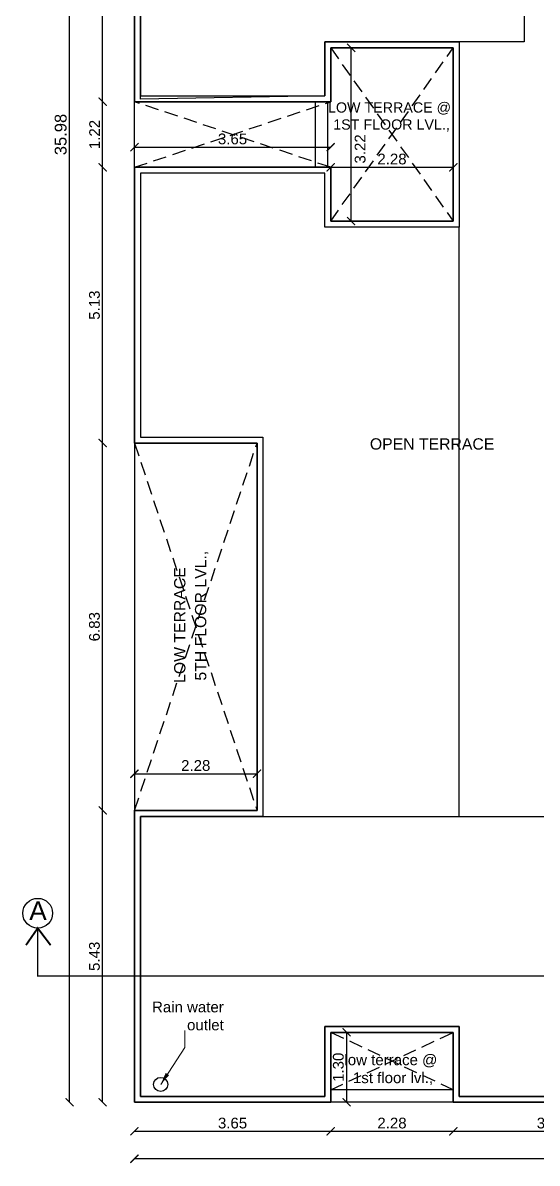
# Model space of a CAD drawing. Header units: metres. Extents: x 2130 to 3135, y 5414 to 5819.
# Drawn here: x 2935.08 to 2944.64, y 5612.15 to 5633.35 of the extents above; entities that cross this region are included whole.
import ezdxf
from ezdxf.enums import TextEntityAlignment as Align

# ---------------------------------------------------------------- set-up
doc = ezdxf.new("R2010")
doc.units = ezdxf.units.M
doc.header["$MEASUREMENT"] = 0
doc.header["$PDMODE"] = 34
for name, pattern in [('HIDDEN', [0.375, 0.25, -0.125]), ('HIDDENX2', [0.75, 0.5, -0.25]), ('PHANTOM2', [1.25, 0.625, -0.125, 0.125, -0.125, 0.125, -0.125])]:
    doc.linetypes.add(name, pattern=pattern)
doc.layers.get('0').update_dxf_attribs({"lineweight": 18})
doc.layers.get('Defpoints').update_dxf_attribs({"lineweight": 18})
for name, color, linetype in [('BLK_1_FLR_6_ROOF_AREA', 54, 'Continuous'), ('BLK_1_TERRACESERVICE_UTILITYDISTANCE', 1, 'Continuous'), ('DIM', 8, 'Continuous'), ('ROOM NAME TXT', 1, 'Continuous'), ('SOLAR_PANEL', 3, 'Continuous'), ('WALL', 2, 'Continuous'), ('WIN', 5, 'Continuous')]:
    doc.layers.add(name, color=color, linetype=linetype)
doc.layers.add('text', color=7, linetype='Continuous', lineweight=25)
doc.styles.add('A1', font='arial.ttf')
doc.styles.add('R1', font='arial.ttf')
doc.styles.get("Standard").update_dxf_attribs({"font": 'arial.ttf'})
doc.dimstyles.new('DIM-CMDA', dxfattribs={"dimtxt": 0.2, "dimasz": 0.15, "dimexe": 0.05, "dimexo": 0.0625, "dimgap": 0.05, "dimtad": 1, "dimzin": 1, "dimdsep": 46, "dimtxsty": 'R1', "dimblk": 'ARCHTICK', "dimcen": 0.09, "dimse1": 1, "dimse2": 1, "dimclrd": 8, "dimclre": 8, "dimadec": 0, "dimazin": 0, "dimtm": 1e-09, "dimtfac": 1, "dimtofl": 0, "dimtmove": 2, "dimatfit": 3, "dimfxl": 0, "dimtolj": 1, "dimtzin": 0, "dimlwd": -1, "dimlwe": -1, "dimarcsym": 0})
doc.dimstyles.get("Standard").update_dxf_attribs({"dimtxt": 0.2, "dimasz": 0.125, "dimexe": 3, "dimexo": 6, "dimgap": 0.05, "dimtad": 1, "dimdec": 1, "dimzin": 11, "dimdsep": 46, "dimtxsty": 'Standard', "dimcen": 2.5, "dimdle": 3, "dimclrd": 4, "dimclre": 8, "dimclrt": 1, "dimadec": 0, "dimazin": 0, "dimtfac": 0.5, "dimtdec": 1, "dimtix": 1, "dimtmove": 0, "dimatfit": 3, "dimfxl": 0, "dimlwd": 15, "dimarcsym": 0})

# ---------------------------------------------------------------- blocks, each defined once
blk = doc.blocks.new('_ArchTick')
at = {"color": 0, "linetype": 'ByBlock', "const_width": 0.15}
blk.add_lwpolyline([(-0.5, -0.5), (0.5, 0.5)], dxfattribs=at)
blk = doc.blocks.new('*D409')
at = {"layer": 'Defpoints', "color": 0}
for p in [(2935.944, 5649.267), (2938.977, 5649.267), (2938.035, 5613.287)]:
    blk.add_point(p, dxfattribs=at)
at = {"layer": 'DIM', "color": 8}
blk.add_line((2935.944, 5613.287), (2935.944, 5649.267), dxfattribs=at)
at = {"layer": 'DIM', "color": 8, "xscale": 0.15, "yscale": 0.15, "zscale": 0.15}
for p, rotation in [((2935.944, 5649.267), 90), ((2935.944, 5613.287), 270)]:
    blk.add_blockref('_ArchTick', p, dxfattribs=dict(at, rotation=rotation))
at = {"layer": 'DIM', "color": 2, "insert": (2935.781, 5631.277), "char_height": 0.22, "attachment_point": 5, "rotation": 90, "style": 'R1'}
blk.add_mtext('\\A1;35.98', dxfattribs=at)
blk = doc.blocks.new('*D416')
at = {"layer": 'Defpoints', "color": 0}
for p in [(2936.561, 5618.712), (2938.117, 5618.712), (2938.035, 5613.287)]:
    blk.add_point(p, dxfattribs=at)
at = {"layer": 'DIM', "color": 8}
blk.add_line((2936.561, 5613.287), (2936.561, 5618.712), dxfattribs=at)
at = {"layer": 'DIM', "color": 8, "xscale": 0.15, "yscale": 0.15, "zscale": 0.15}
for p, rotation in [((2936.561, 5618.712), 90), ((2936.561, 5613.287), 270)]:
    blk.add_blockref('_ArchTick', p, dxfattribs=dict(at, rotation=rotation))
at = {"layer": 'DIM', "color": 4, "insert": (2936.409, 5616), "char_height": 0.2, "attachment_point": 5, "rotation": 90, "style": 'R1'}
blk.add_mtext('\\A1;5.43', dxfattribs=at)
blk = doc.blocks.new('*D417')
at = {"layer": 'Defpoints', "color": 0}
for p in [(2936.561, 5631.887), (2938.809, 5631.887), (2939.248, 5630.667)]:
    blk.add_point(p, dxfattribs=at)
at = {"layer": 'DIM', "color": 8}
blk.add_line((2936.561, 5630.667), (2936.561, 5631.887), dxfattribs=at)
at = {"layer": 'DIM', "color": 8, "xscale": 0.15, "yscale": 0.15, "zscale": 0.15}
for p, rotation in [((2936.561, 5631.887), 90), ((2936.561, 5630.667), 270)]:
    blk.add_blockref('_ArchTick', p, dxfattribs=dict(at, rotation=rotation))
at = {"layer": 'DIM', "color": 4, "insert": (2936.411, 5631.277), "char_height": 0.2, "attachment_point": 5, "rotation": 90, "style": 'R1'}
blk.add_mtext('\\A1;1.22', dxfattribs=at)
blk = doc.blocks.new('*D418')
at = {"layer": 'Defpoints', "color": 0}
for p in [(2936.561, 5637.012), (2938.117, 5637.012), (2938.809, 5631.887)]:
    blk.add_point(p, dxfattribs=at)
at = {"layer": 'DIM', "color": 8}
blk.add_line((2936.561, 5631.887), (2936.561, 5637.012), dxfattribs=at)
at = {"layer": 'DIM', "color": 8, "xscale": 0.15, "yscale": 0.15, "zscale": 0.15}
for p, rotation in [((2936.561, 5637.012), 90), ((2936.561, 5631.887), 270)]:
    blk.add_blockref('_ArchTick', p, dxfattribs=dict(at, rotation=rotation))
at = {"layer": 'DIM', "color": 4, "insert": (2936.409, 5634.45), "char_height": 0.2, "attachment_point": 5, "rotation": 90, "style": 'R1'}
blk.add_mtext('\\A1;5.13', dxfattribs=at)
blk = doc.blocks.new('*D419')
at = {"layer": 'Defpoints', "color": 0}
for p in [(2937.152, 5614.032), (2940.802, 5613.937), (2940.802, 5612.747)]:
    blk.add_point(p, dxfattribs=at)
at = {"layer": 'DIM', "color": 8}
blk.add_line((2937.152, 5612.747), (2940.802, 5612.747), dxfattribs=at)
at = {"layer": 'DIM', "color": 8, "xscale": 0.15, "yscale": 0.15, "zscale": 0.15, "rotation": 180}
blk.add_blockref('_ArchTick', (2937.152, 5612.747), dxfattribs=at)
at = {"layer": 'DIM', "color": 8, "xscale": 0.15, "yscale": 0.15, "zscale": 0.15}
blk.add_blockref('_ArchTick', (2940.802, 5612.747), dxfattribs=at)
at = {"layer": 'DIM', "color": 4, "insert": (2938.977, 5612.899), "char_height": 0.2, "attachment_point": 5, "style": 'R1'}
blk.add_mtext('\\A1;3.65', dxfattribs=at)
blk = doc.blocks.new('*D420')
at = {"layer": 'Defpoints', "color": 0}
for p in [(2940.802, 5613.937), (2943.082, 5613.937), (2943.082, 5612.747)]:
    blk.add_point(p, dxfattribs=at)
at = {"layer": 'DIM', "color": 8}
blk.add_line((2940.802, 5612.747), (2943.082, 5612.747), dxfattribs=at)
at = {"layer": 'DIM', "color": 8, "xscale": 0.15, "yscale": 0.15, "zscale": 0.15, "rotation": 180}
blk.add_blockref('_ArchTick', (2940.802, 5612.747), dxfattribs=at)
at = {"layer": 'DIM', "color": 8, "xscale": 0.15, "yscale": 0.15, "zscale": 0.15}
blk.add_blockref('_ArchTick', (2943.082, 5612.747), dxfattribs=at)
at = {"layer": 'DIM', "color": 4, "insert": (2941.942, 5612.899), "char_height": 0.2, "attachment_point": 5, "style": 'R1'}
blk.add_mtext('\\A1;2.28', dxfattribs=at)
blk = doc.blocks.new('*D421')
at = {"layer": 'Defpoints', "color": 0}
for p in [(2946.732, 5614.036), (2943.082, 5613.937), (2946.732, 5612.747)]:
    blk.add_point(p, dxfattribs=at)
at = {"layer": 'DIM', "color": 8}
blk.add_line((2943.082, 5612.747), (2946.732, 5612.747), dxfattribs=at)
at = {"layer": 'DIM', "color": 8, "xscale": 0.15, "yscale": 0.15, "zscale": 0.15, "rotation": 180}
blk.add_blockref('_ArchTick', (2943.082, 5612.747), dxfattribs=at)
at = {"layer": 'DIM', "color": 8, "xscale": 0.15, "yscale": 0.15, "zscale": 0.15}
blk.add_blockref('_ArchTick', (2946.732, 5612.747), dxfattribs=at)
at = {"layer": 'DIM', "color": 4, "insert": (2944.907, 5612.899), "char_height": 0.2, "attachment_point": 5, "style": 'R1'}
blk.add_mtext('\\A1;3.65', dxfattribs=at)
blk = doc.blocks.new('*D426')
at = {"layer": 'Defpoints', "color": 0}
for p in [(2937.152, 5614.032), (2959.952, 5613.808), (2937.152, 5612.237)]:
    blk.add_point(p, dxfattribs=at)
at = {"layer": 'DIM', "color": 8}
blk.add_line((2959.952, 5612.237), (2937.152, 5612.237), dxfattribs=at)
at = {"layer": 'DIM', "color": 8, "xscale": 0.15, "yscale": 0.15, "zscale": 0.15, "rotation": 180}
blk.add_blockref('_ArchTick', (2937.152, 5612.237), dxfattribs=at)
at = {"layer": 'DIM', "color": 8, "xscale": 0.15, "yscale": 0.15, "zscale": 0.15}
blk.add_blockref('_ArchTick', (2959.952, 5612.237), dxfattribs=at)
at = {"layer": 'DIM', "color": 2, "insert": (2948.552, 5612.4), "char_height": 0.22, "attachment_point": 5, "style": 'R1'}
blk.add_mtext('\\A1;22.80', dxfattribs=at)
blk = doc.blocks.new('*D435')
at = {"layer": 'Defpoints', "color": 0}
for p in [(2936.561, 5625.542), (2937.957, 5625.542), (2938.117, 5618.712)]:
    blk.add_point(p, dxfattribs=at)
at = {"layer": 'DIM', "color": 8}
blk.add_line((2936.561, 5618.712), (2936.561, 5625.542), dxfattribs=at)
at = {"layer": 'DIM', "color": 8, "xscale": 0.15, "yscale": 0.15, "zscale": 0.15}
for p, rotation in [((2936.561, 5625.542), 90), ((2936.561, 5618.712), 270)]:
    blk.add_blockref('_ArchTick', p, dxfattribs=dict(at, rotation=rotation))
at = {"layer": 'DIM', "color": 4, "insert": (2936.409, 5622.127), "char_height": 0.2, "attachment_point": 5, "rotation": 90, "style": 'R1'}
blk.add_mtext('\\A1;6.83', dxfattribs=at)
blk = doc.blocks.new('*D436')
at = {"layer": 'Defpoints', "color": 0}
for p in [(2936.561, 5630.667), (2939.481, 5630.667), (2937.957, 5625.542)]:
    blk.add_point(p, dxfattribs=at)
at = {"layer": 'DIM', "color": 8}
blk.add_line((2936.561, 5625.542), (2936.561, 5630.667), dxfattribs=at)
at = {"layer": 'DIM', "color": 8, "xscale": 0.15, "yscale": 0.15, "zscale": 0.15}
for p, rotation in [((2936.561, 5630.667), 90), ((2936.561, 5625.542), 270)]:
    blk.add_blockref('_ArchTick', p, dxfattribs=dict(at, rotation=rotation))
at = {"layer": 'DIM', "color": 4, "insert": (2936.409, 5628.105), "char_height": 0.2, "attachment_point": 5, "rotation": 90, "style": 'R1'}
blk.add_mtext('\\A1;5.13', dxfattribs=at)
blk = doc.blocks.new('*D437')
at = {"layer": 'Defpoints', "color": 0}
for p in [(2937.152, 5630.958), (2940.802, 5631.042), (2940.802, 5630.667)]:
    blk.add_point(p, dxfattribs=at)
at = {"layer": 'DIM', "color": 8}
blk.add_line((2937.152, 5631.042), (2940.802, 5631.042), dxfattribs=at)
at = {"layer": 'DIM', "color": 8, "xscale": 0.15, "yscale": 0.15, "zscale": 0.15, "rotation": 180}
blk.add_blockref('_ArchTick', (2937.152, 5631.042), dxfattribs=at)
at = {"layer": 'DIM', "color": 8, "xscale": 0.15, "yscale": 0.15, "zscale": 0.15}
blk.add_blockref('_ArchTick', (2940.802, 5631.042), dxfattribs=at)
at = {"layer": 'DIM', "color": 0, "insert": (2938.977, 5631.194), "char_height": 0.2, "attachment_point": 5, "style": 'R1'}
blk.add_mtext('\\A1;3.65', dxfattribs=at)
blk = doc.blocks.new('*D438')
at = {"layer": 'Defpoints', "color": 0}
for p in [(2943.082, 5631.119), (2940.802, 5630.545), (2943.082, 5630.667)]:
    blk.add_point(p, dxfattribs=at)
at = {"layer": 'DIM', "color": 8}
blk.add_line((2940.802, 5630.667), (2943.082, 5630.667), dxfattribs=at)
at = {"layer": 'DIM', "color": 8, "xscale": 0.15, "yscale": 0.15, "zscale": 0.15, "rotation": 180}
blk.add_blockref('_ArchTick', (2940.802, 5630.667), dxfattribs=at)
at = {"layer": 'DIM', "color": 8, "xscale": 0.15, "yscale": 0.15, "zscale": 0.15}
blk.add_blockref('_ArchTick', (2943.082, 5630.667), dxfattribs=at)
at = {"layer": 'DIM', "color": 0, "insert": (2941.942, 5630.82), "char_height": 0.2, "attachment_point": 5, "style": 'R1'}
blk.add_mtext('\\A1;2.28', dxfattribs=at)
blk = doc.blocks.new('*D439')
at = {"layer": 'Defpoints', "color": 0}
for p in [(2941.067, 5632.887), (2941.182, 5632.887), (2940.987, 5629.667)]:
    blk.add_point(p, dxfattribs=at)
at = {"layer": 'DIM', "color": 8}
blk.add_line((2941.182, 5629.667), (2941.182, 5632.887), dxfattribs=at)
at = {"layer": 'DIM', "color": 8, "xscale": 0.15, "yscale": 0.15, "zscale": 0.15}
for p, rotation in [((2941.182, 5632.887), 90), ((2941.182, 5629.667), 270)]:
    blk.add_blockref('_ArchTick', p, dxfattribs=dict(at, rotation=rotation))
at = {"layer": 'DIM', "color": 0, "insert": (2941.351, 5631.009), "char_height": 0.2, "attachment_point": 5, "rotation": 90, "style": 'R1'}
blk.add_mtext('\\A1;3.22', dxfattribs=at)
blk = doc.blocks.new('*D453')
at = {"layer": 'Defpoints', "color": 0}
for p in [(2940.963, 5614.587), (2940.963, 5613.287), (2941.097, 5613.287)]:
    blk.add_point(p, dxfattribs=at)
at = {"layer": 'DIM', "color": 8}
blk.add_line((2941.097, 5614.587), (2941.097, 5613.287), dxfattribs=at)
at = {"layer": 'DIM', "color": 8, "xscale": 0.15, "yscale": 0.15, "zscale": 0.15}
for p, rotation in [((2941.097, 5614.587), 90), ((2941.097, 5613.287), 270)]:
    blk.add_blockref('_ArchTick', p, dxfattribs=dict(at, rotation=rotation))
at = {"layer": 'DIM', "color": 0, "insert": (2940.945, 5613.937), "char_height": 0.2, "attachment_point": 5, "rotation": 90, "style": 'R1'}
blk.add_mtext('\\A1;1.30', dxfattribs=at)
blk = doc.blocks.new('*D729')
at = {"layer": 'Defpoints', "color": 0}
for p in [(2939.432, 5619.394), (2937.152, 5618.712), (2939.432, 5618.712)]:
    blk.add_point(p, dxfattribs=at)
at = {"layer": 'DIM', "color": 8}
blk.add_line((2937.152, 5619.394), (2939.432, 5619.394), dxfattribs=at)
at = {"layer": 'DIM', "color": 8, "xscale": 0.15, "yscale": 0.15, "zscale": 0.15, "rotation": 180}
blk.add_blockref('_ArchTick', (2937.152, 5619.394), dxfattribs=at)
at = {"layer": 'DIM', "color": 8, "xscale": 0.15, "yscale": 0.15, "zscale": 0.15}
blk.add_blockref('_ArchTick', (2939.432, 5619.394), dxfattribs=at)
at = {"layer": 'DIM', "color": 0, "insert": (2938.292, 5619.546), "char_height": 0.2, "attachment_point": 5, "style": 'R1'}
blk.add_mtext('\\A1;2.28', dxfattribs=at)
blk = doc.blocks.new('*D496')
at = {"layer": 'BLK_1_TERRACESERVICE_UTILITYDISTANCE', "color": 8, "lineweight": -2}
for p, q in [((2937.262, 5633.937), (2937.262, 5636.937)), ((2939.782, 5633.937), (2939.782, 5636.937))]:
    blk.add_line(p, q, dxfattribs=at)
at = {"layer": 'BLK_1_TERRACESERVICE_UTILITYDISTANCE', "color": 4, "lineweight": 15}
blk.add_line((2939.657, 5633.937), (2937.387, 5633.937), dxfattribs=at)
at = {"layer": 'BLK_1_TERRACESERVICE_UTILITYDISTANCE', "color": 4}
for points in [[(2937.387, 5633.958), (2937.387, 5633.916), (2937.262, 5633.937)], [(2939.657, 5633.958), (2939.657, 5633.916), (2939.782, 5633.937)]]:
    blk.add_solid(points, dxfattribs=at)
at = {"layer": 'Defpoints', "color": 0}
for p in [(2937.262, 5633.937), (2939.782, 5633.937), (2937.262, 5631.937)]:
    blk.add_point(p, dxfattribs=at)
at = {"layer": 'BLK_1_TERRACESERVICE_UTILITYDISTANCE', "color": 1, "insert": (2938.522, 5634.089), "char_height": 0.2, "attachment_point": 5}
blk.add_mtext('2.5', dxfattribs=at)

msp = doc.modelspace()

# ---------------------------------------------------------------- linework, layer by layer
at = {"layer": 'BLK_1_FLR_6_ROOF_AREA'}
msp.add_lwpolyline([(2946.732, 5613.287), (2943.082, 5613.287), (2943.082, 5614.587), (2940.802, 5614.587), (2940.802, 5613.287), (2937.152, 5613.287), (2937.152, 5618.712), (2939.432, 5618.712), (2939.432, 5625.542), (2937.152, 5625.542), (2937.152, 5630.667), (2940.802, 5630.667), (2940.802, 5629.667), (2943.082, 5629.667), (2943.082, 5632.887), (2940.802, 5632.887), (2940.802, 5631.887), (2937.152, 5631.887), (2937.152, 5637.012)], dxfattribs=at)
at = {"layer": 'ROOM NAME TXT', "color": 7, "linetype": 'HIDDENX2', "ltscale": 6, "const_width": 0.0356}
msp.add_lwpolyline([(2935.593, 5616.207), (2935.353, 5616.523), (2935.135, 5616.208)], dxfattribs=at)
at = {"layer": 'SOLAR_PANEL', "color": 3}
for points in [[(2937.262, 5631.937), (2937.262, 5636.902), (2939.542, 5636.902), (2939.542, 5640.432), (2944.402, 5640.432), (2944.402, 5632.997), (2940.692, 5632.997), (2940.692, 5631.997)], [(2939.542, 5618.602), (2943.192, 5618.602), (2943.192, 5629.557), (2940.692, 5629.557), (2940.692, 5630.557), (2937.262, 5630.557), (2937.262, 5625.652), (2939.542, 5625.652)], [(2946.622, 5613.397), (2943.192, 5613.397), (2943.192, 5614.697), (2940.692, 5614.697), (2940.692, 5613.397), (2937.262, 5613.397), (2937.262, 5618.602), (2946.502, 5618.602), (2946.502, 5617.957), (2946.622, 5617.957)]]:
    msp.add_lwpolyline(points, close=True, dxfattribs=at)
at = {"layer": 'text', "color": 7, "linetype": 'PHANTOM2', "const_width": 0.025}
msp.add_lwpolyline([(2961.82, 5616.523), (2961.82, 5615.637), (2935.353, 5615.637), (2935.353, 5616.523)], dxfattribs=at)
at = {"layer": 'text', "color": 7}
msp.add_circle((2935.353, 5616.801), 0.277, dxfattribs=at)
at = {"layer": 'WALL', "color": 8, "linetype": 'HIDDEN'}
for p, q in [((2940.802, 5632.887), (2943.082, 5629.667)), ((2940.802, 5629.667), (2943.082, 5632.887)), ((2937.152, 5630.667), (2940.802, 5631.887)), ((2940.802, 5630.667), (2937.152, 5631.887)), ((2937.152, 5618.712), (2939.432, 5625.542)), ((2937.152, 5625.542), (2939.432, 5618.712)), ((2940.802, 5613.517), (2943.082, 5614.587)), ((2943.082, 5613.517), (2940.802, 5614.587))]:
    msp.add_line(p, q, dxfattribs=at)
at = {"layer": 'WALL', "color": 8}
for p, q in [((2937.152, 5630.667), (2937.152, 5631.887)), ((2943.082, 5613.517), (2940.802, 5613.517)), ((2943.082, 5613.287), (2940.802, 5613.287))]:
    msp.add_line(p, q, dxfattribs=at)
at = {"layer": 'WALL', "color": 5}
msp.add_line((2937.152, 5625.542), (2937.152, 5618.712), dxfattribs=at)
at = {"layer": 'WALL', "color": 1}
for points in [[(2946.612, 5640.432), (2939.542, 5640.432), (2939.542, 5636.902), (2937.262, 5636.902), (2937.262, 5631.997), (2940.692, 5631.997), (2940.692, 5632.997), (2943.192, 5632.997), (2943.192, 5629.557), (2940.692, 5629.557), (2940.692, 5630.557), (2937.262, 5630.557), (2937.262, 5625.652), (2939.542, 5625.652), (2939.542, 5618.602), (2937.262, 5618.602), (2937.262, 5613.397), (2940.692, 5613.397), (2940.692, 5614.697), (2943.192, 5614.697), (2943.192, 5613.397), (2946.622, 5613.397), (2946.622, 5617.957)], [(2937.152, 5637.012), (2937.152, 5631.887), (2940.802, 5631.887), (2940.802, 5632.887), (2943.082, 5632.887), (2943.082, 5629.667), (2940.802, 5629.667), (2940.802, 5630.667), (2937.152, 5630.667), (2937.152, 5625.542), (2939.432, 5625.542), (2939.432, 5618.712), (2937.152, 5618.712), (2937.152, 5613.287), (2940.802, 5613.287), (2940.802, 5614.587), (2943.082, 5614.587), (2943.082, 5613.287), (2946.732, 5613.287), (2946.732, 5617.957)]]:
    msp.add_lwpolyline(points, dxfattribs=at)
at = {"layer": 'WALL', "color": 8}
for points in [[(2940.522, 5630.667), (2940.522, 5631.887)], [(2940.752, 5630.667), (2940.752, 5631.887)]]:
    msp.add_lwpolyline(points, dxfattribs=at)
at = {"layer": 'WIN', "color": 5}
msp.add_circle((2937.64, 5613.619), 0.131, dxfattribs=at)

# ---------------------------------------------------------------- texts
at = {"layer": 'text', "style": 'A1'}
msp.add_text('OPEN TERRACE', height=0.21, dxfattribs=at).set_placement((2941.531, 5625.42))
msp.add_text('5TH FLOOR LVL.,', height=0.21, rotation=90, dxfattribs=at).set_placement((2938.383, 5622.332), align=Align.MIDDLE_CENTER)
msp.add_text('LOW TERRACE', height=0.21, rotation=90, dxfattribs=at).set_placement((2938.1, 5621.082))
at = {"layer": 'text', "color": 7, "style": 'A1'}
msp.add_text('A', height=0.35, dxfattribs=at).set_placement((2935.195, 5616.673))
at = {"layer": 'text', "style": 'A1'}
for s, insert, char_height, width, attachment_point in [('LOW TERRACE @  1ST FLOOR LVL.,', (2941.934, 5631.875), 0.19, 2.56087, 2), ('Rain water outlet', (2938.814, 5614.622), 0.2, 1.40252, 9), ('low terrace @  1st floor lvl.,', (2941.961, 5614.176), 0.2, 2.21841, 2)]:
    msp.add_mtext(s, dxfattribs=dict(at, insert=insert, char_height=char_height, width=width, attachment_point=attachment_point))

# ---------------------------------------------------------------- dimensions: what is measured, and where the dimension line sits
at = {"layer": 'BLK_1_TERRACESERVICE_UTILITYDISTANCE', "color": 3}
dim = msp.add_linear_dim(base=(2937.262, 5633.937), p1=(2939.782, 5633.937), p2=(2937.262, 5631.937), dimstyle='Standard', override={"dimscale": 1}, dxfattribs=at)
dim.commit()
dim.dimension.update_dxf_attribs({"geometry": '*D496', "text_midpoint": (2938.522, 5634.089)})
at = {"layer": 'DIM', "color": 7}
for base, p1, p2, angle, override, picture, middle in [((2935.944, 5649.267), (2938.035, 5613.287), (2938.977, 5649.267), 90, {"dimtxt": 0.22, "dimpost": '\\X', "dimclrt": 2}, '*D409', (2935.781, 5631.277)), ((2936.561033114, 5637.012470721), (2938.809261672, 5631.887470721), (2938.117022136, 5637.012470721), 90, {"dimpost": '\\X', "dimclrt": 4}, '*D418', (2936.408850304, 5634.449970721)), ((2936.561, 5631.887), (2939.248, 5630.667), (2938.809, 5631.887), 90, {"dimpost": '\\X', "dimclrt": 4}, '*D417', (2936.411, 5631.277)), ((2936.561033114, 5630.667470721), (2937.957372282, 5625.542470721), (2939.481205072, 5630.667470721), 90, {"dimpost": '\\X', "dimclrt": 4}, '*D436', (2936.408850304, 5628.104970721)), ((2936.561, 5625.542), (2938.117, 5618.712), (2937.957, 5625.542), 90, {"dimpost": '\\X', "dimclrt": 4}, '*D435', (2936.409, 5622.127)), ((2936.561033114, 5618.712470721), (2938.03490143, 5613.287470721), (2938.117022136, 5618.712470721), 90, {"dimpost": '\\X', "dimclrt": 4}, '*D416', (2936.408850304, 5615.999970721)), ((2941.097, 5613.287), (2940.963, 5614.587), (2940.963, 5613.287), 270, {"dimpost": '\\X'}, '*D453', (2940.945, 5613.937))]:
    dim = msp.add_linear_dim(base=base, p1=p1, p2=p2, angle=angle, dimstyle='DIM-CMDA', override=override, dxfattribs=at)
    dim.commit()
    dim.dimension.update_dxf_attribs({"geometry": picture, "text_midpoint": middle})
dim = msp.add_linear_dim(base=(2941.182, 5632.887), p1=(2940.987, 5629.667), p2=(2941.067, 5632.887), angle=90, dimstyle='DIM-CMDA', override={"dimpost": '\\X'}, dxfattribs=at)
dim.commit()
dim.dimension.update_dxf_attribs({"geometry": '*D439', "text_midpoint": (2941.351, 5631.009), "dimtype": 160})
for base, p1, p2, override, picture, middle in [((2940.802, 5631.042), (2937.152, 5630.958), (2940.802, 5630.667), {"dimpost": '\\X'}, '*D437', (2938.977, 5631.194)), ((2943.082, 5630.667), (2940.802, 5630.545), (2943.082, 5631.119), {"dimpost": '\\X'}, '*D438', (2941.942, 5630.82)), ((2939.432, 5619.394), (2937.152, 5618.712), (2939.432, 5618.712), {"dimpost": '\\X'}, '*D729', (2938.292, 5619.546)), ((2940.802, 5612.747), (2937.152, 5614.032), (2940.802, 5613.937), {"dimpost": '\\X', "dimclrt": 4}, '*D419', (2938.977, 5612.899)), ((2937.152, 5612.237), (2959.952, 5613.808), (2937.152, 5614.032), {"dimtxt": 0.22, "dimpost": '\\X', "dimclrt": 2}, '*D426', (2948.552, 5612.4)), ((2946.732, 5612.747), (2943.082, 5613.937), (2946.732, 5614.036), {"dimpost": '\\X', "dimclrt": 4}, '*D421', (2944.907, 5612.899)), ((2943.082, 5612.747), (2940.802, 5613.937), (2943.082, 5613.937), {"dimpost": '\\X', "dimclrt": 4}, '*D420', (2941.942, 5612.899))]:
    dim = msp.add_linear_dim(base=base, p1=p1, p2=p2, dimstyle='DIM-CMDA', override=override, dxfattribs=at)
    dim.commit()
    dim.dimension.update_dxf_attribs({"geometry": picture, "text_midpoint": middle})

# ---------------------------------------------------------------- leaders
msp.add_leader([(2937.64, 5613.619), (2938.088, 5614.305), (2938.088, 5614.619)], dimstyle='DIM-CMDA', override={"dimasz": 0.23, "dimtad": 0})

doc.saveas('drawing.dxf')
